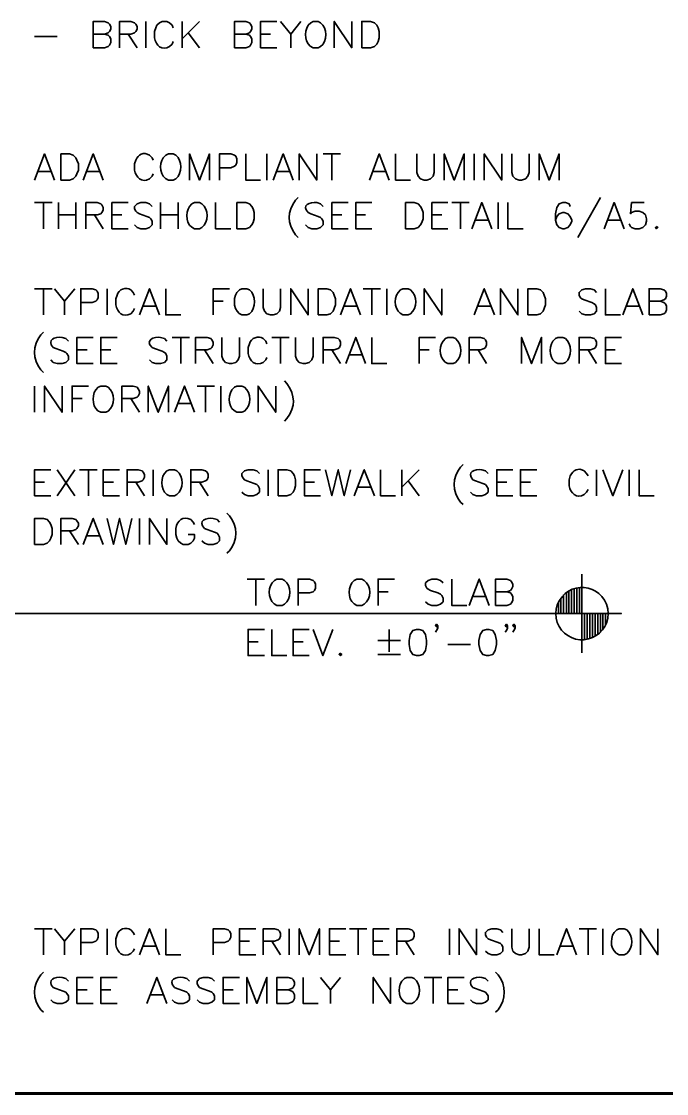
# Model space of a CAD drawing. Header units: inches. Extents: x 5 to 516, y -193 to 129.
# Drawn here: x 372.96 to 376.04, y -46.93 to -41.81 of the extents above; entities that cross this region are included whole.
import ezdxf

# ---------------------------------------------------------------- set-up
doc = ezdxf.new("R2010")
doc.units = ezdxf.units.IN
doc.header["$MEASUREMENT"] = 0
doc.layers.add('PDF5_Geometry', color=7, linetype='Continuous')

msp = doc.modelspace()

# ---------------------------------------------------------------- linework, layer by layer
at = {"layer": 'PDF5_Geometry', "lineweight": 35}
for points in [[(373.3054753, -41.9356768), (373.3054753, -41.8101213), (373.3588086, -41.8101213), (373.3765864, -41.8167879), (373.3832531, -41.8223435), (373.3888086, -41.8345657), (373.3888086, -41.8467879), (373.3832531, -41.857899), (373.3765864, -41.8645657), (373.3588086, -41.8701213), (373.3054753, -41.8701213)], [(373.4310308, -41.9356768), (373.4310308, -41.8101213), (373.4843641, -41.8101213), (373.5021419, -41.8167879), (373.5076975, -41.8223435), (373.5143642, -41.8345657), (373.5143642, -41.8467879), (373.5076975, -41.857899), (373.5021419, -41.8645657), (373.4843641, -41.8701213), (373.4310308, -41.8701213)], [(373.5554753, -41.8101213), (373.5554753, -41.9356768)], [(373.6865862, -41.8401212), (373.6810306, -41.827899), (373.6688084, -41.8167878), (373.6565862, -41.8101212), (373.6332528, -41.8101212), (373.6210306, -41.8167878), (373.6088084, -41.827899), (373.6032528, -41.8401212), (373.5976973, -41.857899), (373.5976973, -41.887899)], [(373.7288089, -41.8101213), (373.7288089, -41.9356768)], [(373.8121423, -41.8101213), (373.7288089, -41.8934546)], [(373.9788089, -41.9356768), (373.9788089, -41.8101213), (374.0321423, -41.8101213), (374.0499201, -41.8167879), (374.0554756, -41.8223435), (374.0621423, -41.8345657), (374.0621423, -41.8467879), (374.0554756, -41.857899), (374.0499201, -41.8645657), (374.0321423, -41.8701213), (373.9788089, -41.8701213)], [(374.1810306, -41.9356768), (374.1032529, -41.9356768), (374.1032529, -41.8101213), (374.1810306, -41.8101213)], [(374.1988091, -41.8101213), (374.2465868, -41.8701213), (374.2465868, -41.9356768)], [(374.2943641, -41.8101213), (374.2465863, -41.8701213)], [(374.3888084, -41.8167879), (374.3776973, -41.8101213), (374.3532529, -41.8101213), (374.3421418, -41.8167879), (374.3299195, -41.8278991)], [(374.4543644, -41.9356768), (374.4543644, -41.8101213), (374.5376977, -41.9356768), (374.5376977, -41.8101213)], [(373.0254753, -41.8823434), (373.1332531, -41.8823434)], [(373.3588087, -41.8701211), (373.3765865, -41.8756767), (373.3832531, -41.8823433), (373.3888087, -41.8934544), (373.3888087, -41.9112322), (373.3832531, -41.9234544), (373.3765865, -41.9301211), (373.3588087, -41.9356767), (373.3054754, -41.9356767)], [(373.4721419, -41.8701211), (373.5143642, -41.9356767)], [(373.7576978, -41.8645658), (373.8121422, -41.9356769)], [(374.0321424, -41.8701211), (374.0499202, -41.8756767), (374.0554757, -41.8823433), (374.0621424, -41.8934544), (374.0621424, -41.9112322), (374.0554757, -41.9234544), (374.0499202, -41.9301211), (374.0321424, -41.9356767), (373.978809, -41.9356767)], [(374.1032529, -41.8701211), (374.1510306, -41.8701211)], [(373.6688084, -41.9301212), (373.6810306, -41.917899), (373.6865862, -41.9056767)], [(374.3532529, -41.9356768), (374.3776973, -41.9356768), (374.3888084, -41.9301213)], [(373.0254753, -42.5667877), (373.0732531, -42.4423433), (373.1210309, -42.5667877)], [(373.2576977, -42.5667877), (373.3054755, -42.4423433), (373.3532533, -42.5667877)], [(373.5910311, -42.4723437), (373.5854755, -42.4601215), (373.5732533, -42.4478993)], [(373.6988088, -42.4478994), (373.6865865, -42.4423438), (373.6632532, -42.4423438), (373.651031, -42.4478994), (373.6388088, -42.4601216)], [(373.7643642, -42.5667877), (373.7643642, -42.4423433), (373.812142, -42.5667877), (373.8588086, -42.4423433), (373.8588086, -42.5667877)], [(373.9065863, -42.5667877), (373.9065863, -42.4423433), (373.9610307, -42.4423433), (373.9788085, -42.4478988), (373.9843641, -42.4534544), (373.9899196, -42.4656766), (373.9899196, -42.4834544), (373.9843641, -42.4956766), (373.9788085, -42.5012322), (373.9610307, -42.5078988), (373.9065863, -42.5078988)], [(374.0321424, -42.4423438), (374.0321424, -42.5667883), (374.1032535, -42.5667883)], [(374.1332528, -42.4423438), (374.1332528, -42.5667883)], [(374.1632533, -42.5667877), (374.211031, -42.4423433), (374.2588088, -42.5667877)], [(374.2876977, -42.5667877), (374.2876977, -42.4423433), (374.3710311, -42.5667877), (374.3710311, -42.4423433)], [(374.401031, -42.4423438), (374.4843643, -42.4423438)], [(374.4432532, -42.4423438), (374.4432532, -42.5667883)], [(374.6221422, -42.5667877), (374.6688088, -42.4423433), (374.7165866, -42.5667877)], [(374.7465866, -42.4423438), (374.7465866, -42.5667883), (374.8176977, -42.5667883)], [(374.8476976, -42.4423438), (374.8476976, -42.5312327), (374.8543643, -42.5490105), (374.8654754, -42.5612327), (374.8832531, -42.5667883), (374.8954754, -42.5667883), (374.9132532, -42.5612327), (374.9254754, -42.5490105), (374.9310309, -42.5312327), (374.9310309, -42.4423438)], [(374.978809, -42.5667877), (374.978809, -42.4423433), (375.0265868, -42.5667877), (375.0743646, -42.4423433), (375.0743646, -42.5667877)], [(375.1221422, -42.4423438), (375.1221422, -42.5667883)], [(375.16992, -42.5667877), (375.16992, -42.4423433), (375.2532533, -42.5667877), (375.2532533, -42.4423433)], [(375.3010309, -42.4423438), (375.3010309, -42.5312327), (375.3065864, -42.5490105), (375.3188087, -42.5612327), (375.3365864, -42.5667883), (375.3476976, -42.5667883), (375.3665864, -42.5612327), (375.3776976, -42.5490105), (375.3843642, -42.5312327), (375.3843642, -42.4423438)], [(375.431031, -42.5667877), (375.431031, -42.4423433), (375.4788088, -42.5667877), (375.5265865, -42.4423433), (375.5265865, -42.5667877)], [(373.5076978, -42.4723437), (373.5021422, -42.4901215), (373.5021422, -42.5190104)], [(373.043253, -42.5256772), (373.103253, -42.5256772)], [(373.2754754, -42.5256772), (373.3354754, -42.5256772)], [(373.5732533, -42.5612326), (373.5854755, -42.5490104), (373.5910311, -42.5367882)], [(373.6632532, -42.5667883), (373.6865865, -42.5667883), (373.6988088, -42.5612327)], [(374.1810309, -42.5256772), (374.2399198, -42.5256772)], [(374.6399198, -42.5256772), (374.6988087, -42.5256772)], [(374.2821424, -42.6501211), (374.2699202, -42.6623433)], [(375.7232532, -42.6501211), (375.6165865, -42.8412322)], [(373.0254753, -42.6745657), (373.1088087, -42.6745657)], [(373.0676975, -42.6745657), (373.0676975, -42.7990101)], [(373.1388086, -42.6745657), (373.1388086, -42.7990101)], [(373.2221419, -42.6745657), (373.2221419, -42.7990101)], [(373.2699195, -42.7990101), (373.2699195, -42.6745657), (373.3232528, -42.6745657), (373.3410306, -42.6801212), (373.3465861, -42.6856768), (373.3532528, -42.697899), (373.3532528, -42.7101212), (373.3465861, -42.7223435), (373.3410306, -42.727899), (373.3232528, -42.7334546), (373.2699195, -42.7334546)], [(373.4721423, -42.7990101), (373.3943645, -42.7990101), (373.3943645, -42.6745657), (373.4721423, -42.6745657)], [(373.5854752, -42.6923438), (373.573253, -42.6801216), (373.5554752, -42.6745661), (373.5321419, -42.6745661), (373.5143641, -42.6801216), (373.5021419, -42.6923438), (373.5021419, -42.7045661), (373.5076974, -42.7156772), (373.5143641, -42.7223438), (373.5254752, -42.7278994), (373.5610308, -42.7401216), (373.573253, -42.7456772), (373.5799196, -42.7512327), (373.5854752, -42.763455), (373.5854752, -42.7812327), (373.573253, -42.793455), (373.5554752, -42.7990105), (373.5321419, -42.7990105), (373.5143641, -42.793455), (373.5021419, -42.7812327)], [(373.6265863, -42.6745657), (373.6265863, -42.7990101)], [(373.7099197, -42.6745657), (373.7099197, -42.7990101)], [(373.8232532, -42.6801212), (373.8121421, -42.6745657), (373.7876977, -42.6745657), (373.7754755, -42.6801212), (373.7643644, -42.6923434)], [(373.8888086, -42.6745657), (373.8888086, -42.7990101), (373.9610309, -42.7990101)], [(374.401031, -42.6923438), (374.3888088, -42.6801216), (374.371031, -42.6745661)], [(374.5199199, -42.7990101), (374.4432532, -42.7990101), (374.4432532, -42.6745657), (374.5199199, -42.6745657)], [(374.6332531, -42.7990101), (374.5565864, -42.7990101), (374.5565864, -42.6745657), (374.6332531, -42.6745657)], [(374.9965869, -42.7990101), (374.9199203, -42.7990101), (374.9199203, -42.6745657), (374.9965869, -42.6745657)], [(375.0143643, -42.6745657), (375.0976976, -42.6745657)], [(375.0565865, -42.6745657), (375.0565865, -42.7990101)], [(375.1099199, -42.7990101), (375.1576977, -42.6745657), (375.2054755, -42.7990101)], [(375.2354754, -42.6745657), (375.2354754, -42.7990101)], [(375.2821422, -42.6745657), (375.2821422, -42.7990101), (375.3543644, -42.7990101)], [(375.57992, -42.6923438), (375.5743645, -42.6801216), (375.5565867, -42.6745661), (375.5443645, -42.6745661), (375.5265867, -42.6801216), (375.5154756, -42.6978994), (375.5088089, -42.7278994), (375.5088089, -42.7578994), (375.5154756, -42.7812327), (375.5265867, -42.793455), (375.5443645, -42.7990105), (375.5510311, -42.7990105), (375.5688089, -42.793455), (375.57992, -42.7812327), (375.5865867, -42.763455), (375.5865867, -42.7578994), (375.57992, -42.7401216), (375.5688089, -42.7278994), (375.5510311, -42.7223438), (375.5443645, -42.7223438), (375.5265867, -42.7278994), (375.5154756, -42.7401216), (375.5088089, -42.7578994)], [(375.7410311, -42.7990101), (375.7888089, -42.6745657), (375.8365867, -42.7990101)], [(375.9321421, -42.6745657), (375.8721421, -42.6745657), (375.8665865, -42.727899), (375.8721421, -42.7223434), (375.8899199, -42.7156768), (375.9076976, -42.7156768), (375.9254754, -42.7223434), (375.9376976, -42.7334545), (375.9432532, -42.7512323), (375.9432532, -42.7634545), (375.9376976, -42.7812323), (375.9254754, -42.7934545), (375.9076976, -42.7990101), (375.8899199, -42.7990101), (375.8721421, -42.7934545), (375.8665865, -42.787899), (375.8599198, -42.7756768)], [(373.1388086, -42.7334544), (373.2221419, -42.7334544)], [(373.3110312, -42.7334544), (373.3532534, -42.79901)], [(373.3943645, -42.7334544), (373.4421423, -42.7334544)], [(373.6265863, -42.7334544), (373.7099197, -42.7334544)], [(374.3299199, -42.7223438), (374.3421421, -42.7278994), (374.3776976, -42.7401216), (374.3888088, -42.7456772), (374.3954754, -42.7512327), (374.401031, -42.763455), (374.401031, -42.7812327), (374.3888088, -42.793455), (374.371031, -42.7990105), (374.3476976, -42.7990105), (374.3299199, -42.793455), (374.3176976, -42.7812327)], [(374.4432532, -42.7334544), (374.491031, -42.7334544)], [(374.5565864, -42.7334544), (374.6032531, -42.7334544)], [(374.9199203, -42.7334544), (374.9665869, -42.7334544)], [(375.1276975, -42.757899), (375.1876975, -42.757899)], [(375.7588087, -42.757899), (375.8188087, -42.757899)], [(373.7876977, -42.7990101), (373.8121421, -42.7990101), (373.8232532, -42.7934545)], [(374.2699202, -42.82901), (374.2821424, -42.8412322)], [(373.0254753, -43.085677), (373.1088087, -43.085677)], [(373.0676975, -43.085677), (373.0676975, -43.2101215)], [(373.121031, -43.085677), (373.1688087, -43.1445659), (373.1688087, -43.2101215)], [(373.216586, -43.085677), (373.1688083, -43.1445659)], [(373.2454749, -43.2101212), (373.2454749, -43.0856768), (373.2999193, -43.0856768), (373.3176971, -43.0912323), (373.3232527, -43.0967879), (373.3288082, -43.1090101), (373.3288082, -43.1267879), (373.3232527, -43.1390101), (373.3176971, -43.1445657), (373.2999193, -43.1512323), (373.2454749, -43.1512323)], [(373.371031, -43.085677), (373.371031, -43.2101215)], [(373.5254754, -43.2101212), (373.5732532, -43.0856768), (373.6210309, -43.2101212)], [(373.6510309, -43.085677), (373.6510309, -43.2101215), (373.722142, -43.2101215)], [(373.8776974, -43.2101212), (373.8776974, -43.0856768), (373.9543641, -43.0856768)], [(374.0499197, -43.0912326), (374.0376975, -43.085677), (374.0143642, -43.085677), (374.002142, -43.0912326), (373.9899197, -43.1034548)], [(374.1154757, -43.085677), (374.1154757, -43.1745659), (374.1210313, -43.1923437), (374.1332535, -43.2045659), (374.1510313, -43.2101215), (374.1632535, -43.2101215), (374.1810313, -43.2045659), (374.1932535, -43.1923437), (374.1988091, -43.1745659), (374.1988091, -43.085677)], [(374.2465866, -43.2101212), (374.2465866, -43.0856768), (374.3299199, -43.2101212), (374.3299199, -43.0856768)], [(374.4843643, -43.2101212), (374.5321421, -43.0856768), (374.5799199, -43.2101212)], [(374.5921422, -43.085677), (374.6754756, -43.085677)], [(374.6332528, -43.085677), (374.6332528, -43.2101215)], [(374.7054755, -43.085677), (374.7054755, -43.2101215)], [(374.817698, -43.0912326), (374.8065869, -43.085677), (374.7821424, -43.085677), (374.7710313, -43.0912326), (374.7588091, -43.1034548)], [(374.8832528, -43.2101212), (374.8832528, -43.0856768), (374.9665862, -43.2101212), (374.9665862, -43.0856768)], [(375.1221422, -43.2101212), (375.16992, -43.0856768), (375.2176978, -43.2101212)], [(375.2465867, -43.2101212), (375.2465867, -43.0856768), (375.32992, -43.2101212), (375.32992, -43.0856768)], [(375.7054756, -43.1034546), (375.6932534, -43.0912324), (375.6754756, -43.0856769), (375.6521422, -43.0856769), (375.6343645, -43.0912324), (375.6221422, -43.1034546), (375.6221422, -43.1156769), (375.6276978, -43.126788), (375.6343645, -43.1334546), (375.6454756, -43.1390102), (375.6821422, -43.1512324), (375.6932534, -43.156788), (375.69992, -43.1623435), (375.7054756, -43.1745658), (375.7054756, -43.1923435), (375.6932534, -43.2045658), (375.6754756, -43.2101213), (375.6521422, -43.2101213), (375.6343645, -43.2045658), (375.6221422, -43.1923435)], [(375.7476978, -43.085677), (375.7476978, -43.2101215), (375.8188089, -43.2101215)], [(375.8310311, -43.2101212), (375.8776978, -43.0856768), (375.9254756, -43.2101212)], [(375.9554756, -43.2101212), (375.9554756, -43.0856768), (376.0088089, -43.0856768), (376.0265867, -43.0912323), (376.0332534, -43.0967879), (376.0388089, -43.1090101), (376.0388089, -43.1212323), (376.0332534, -43.1334545), (376.0265867, -43.1390101), (376.0088089, -43.1445657), (375.9554756, -43.1445657)], [(373.543253, -43.1690104), (373.603253, -43.1690104)], [(373.8776974, -43.1445658), (373.9243641, -43.1445658)], [(374.5021419, -43.1690104), (374.5621419, -43.1690104)], [(375.1399198, -43.1690104), (375.1988087, -43.1690104)], [(375.8488087, -43.1690104), (375.9076976, -43.1690104)], [(376.0088087, -43.1445658), (376.0265865, -43.1512324), (376.0332532, -43.156788), (376.0388087, -43.1690102), (376.0388087, -43.186788), (376.0332532, -43.1990102), (376.0265865, -43.2045658), (376.0088087, -43.2101213), (375.9554754, -43.2101213)], [(373.4843641, -43.2045658), (373.4954752, -43.1923436), (373.5021419, -43.1801214)], [(374.0143642, -43.2101215), (374.0376975, -43.2101215), (374.0499197, -43.2045659)], [(374.7821424, -43.2101215), (374.8065869, -43.2101215), (374.817698, -43.2045659)], [(373.1865861, -43.3356768), (373.1743639, -43.3234545), (373.1565861, -43.317899)], [(373.3054756, -43.4423436), (373.2276978, -43.4423436), (373.2276978, -43.3178992), (373.3054756, -43.3178992)], [(373.4188089, -43.4423436), (373.3410311, -43.4423436), (373.3410311, -43.3178992), (373.4188089, -43.3178992)], [(373.6565862, -43.3356768), (373.644364, -43.3234545), (373.6265862, -43.317899)], [(373.6810308, -43.3178991), (373.7643642, -43.3178991)], [(373.722142, -43.3178991), (373.722142, -43.4423436)], [(373.793253, -43.4423436), (373.793253, -43.3178992), (373.8476975, -43.3178992), (373.8654752, -43.3234547), (373.8710308, -43.3290103), (373.8776975, -43.3412325), (373.8776975, -43.3534547), (373.8710308, -43.3656769), (373.8654752, -43.3712325), (373.8476975, -43.3767881), (373.793253, -43.3767881)], [(373.9188086, -43.3178991), (373.9188086, -43.406788), (373.9243641, -43.4245658), (373.9365863, -43.436788), (373.9543641, -43.4423436), (373.9665863, -43.4423436), (373.9843641, -43.436788), (373.9965863, -43.4245658), (374.0021419, -43.406788), (374.0021419, -43.3178991)], [(374.1565863, -43.3178991), (374.2399196, -43.3178991)], [(374.1988091, -43.3178991), (374.1988091, -43.4423436)], [(374.2699195, -43.3178991), (374.2699195, -43.406788), (374.2765862, -43.4245658), (374.2876973, -43.436788), (374.3054751, -43.4423436), (374.3176973, -43.4423436), (374.3354751, -43.436788), (374.3476973, -43.4245658), (374.3532529, -43.406788), (374.3532529, -43.3178991)], [(374.401031, -43.4423436), (374.401031, -43.3178992), (374.4543643, -43.3178992), (374.4732532, -43.3234547), (374.4788088, -43.3290103), (374.4843643, -43.3412325), (374.4843643, -43.3534547), (374.4788088, -43.3656769), (374.4732532, -43.3712325), (374.4543643, -43.3767881), (374.401031, -43.3767881)], [(374.5088089, -43.4423436), (374.5565867, -43.3178992), (374.6032534, -43.4423436)], [(374.6332528, -43.3178991), (374.6332528, -43.4423436), (374.705475, -43.4423436)], [(374.8599199, -43.4423436), (374.8599199, -43.3178992), (374.9376977, -43.3178992)], [(375.0321422, -43.3234547), (375.0210311, -43.3178991), (374.9965867, -43.3178991), (374.9843644, -43.3234547), (374.9732533, -43.3356769)], [(375.0976976, -43.4423436), (375.0976976, -43.3178992), (375.1521421, -43.3178992), (375.1699198, -43.3234547), (375.1754754, -43.3290103), (375.181031, -43.3412325), (375.181031, -43.3534547), (375.1754754, -43.3656769), (375.1699198, -43.3712325), (375.1521421, -43.3767881), (375.0976976, -43.3767881)], [(375.3476976, -43.4423436), (375.3476976, -43.3178992), (375.3954754, -43.4423436), (375.4432532, -43.3178992), (375.4432532, -43.4423436)], [(375.5565865, -43.3234547), (375.5443643, -43.3178991), (375.521031, -43.3178991), (375.5088088, -43.3234547), (375.4965865, -43.3356769)], [(375.6221422, -43.4423436), (375.6221422, -43.3178992), (375.6754756, -43.3178992), (375.6932534, -43.3234547), (375.69992, -43.3290103), (375.7054756, -43.3412325), (375.7054756, -43.3534547), (375.69992, -43.3656769), (375.6932534, -43.3712325), (375.6754756, -43.3767881), (375.6221422, -43.3767881)], [(375.8243644, -43.4423436), (375.7476978, -43.4423436), (375.7476978, -43.3178992), (375.8243644, -43.3178992)], [(373.1143639, -43.3656768), (373.1265861, -43.3712323), (373.1621417, -43.3834545), (373.1743639, -43.3890101), (373.1799195, -43.3945657), (373.1865861, -43.4067879), (373.1865861, -43.4245657), (373.1743639, -43.4367879), (373.1565861, -43.4423434), (373.1332528, -43.4423434), (373.1143639, -43.4367879), (373.1032528, -43.4245657)], [(373.2276978, -43.3767879), (373.2754756, -43.3767879)], [(373.3410311, -43.3767879), (373.3888089, -43.3767879)], [(373.5854751, -43.3656768), (373.5976974, -43.3712323), (373.6332529, -43.3834545), (373.644364, -43.3890101), (373.6510307, -43.3945657), (373.6565862, -43.4067879), (373.6565862, -43.4245657), (373.644364, -43.4367879), (373.6265862, -43.4423434), (373.6032529, -43.4423434), (373.5854751, -43.4367879), (373.5732529, -43.4245657)], [(373.8354752, -43.3767879), (373.8776974, -43.4423435)], [(374.4432532, -43.3767879), (374.4843643, -43.4423435)], [(374.8599199, -43.3767879), (374.9076977, -43.3767879)], [(375.1399198, -43.3767879), (375.1810309, -43.4423435)], [(375.6643644, -43.3767879), (375.7054756, -43.4423435)], [(375.7476978, -43.3767879), (375.7943644, -43.3767879)], [(374.115475, -43.4367879), (374.1276972, -43.4245657), (374.1332528, -43.4134546)], [(374.5265865, -43.4012325), (374.5854754, -43.4012325)], [(374.9965867, -43.4423436), (375.0210311, -43.4423436), (375.0321422, -43.436788)], [(375.521031, -43.4423436), (375.5443643, -43.4423436), (375.5565865, -43.436788)], [(374.2165861, -43.525677), (374.2288083, -43.5378992)], [(373.0254753, -43.5501213), (373.0254753, -43.6745657)], [(373.0732529, -43.6745657), (373.0732529, -43.5501213), (373.1565862, -43.6745657), (373.1565862, -43.5501213)], [(373.2043643, -43.6745657), (373.2043643, -43.5501213), (373.2821421, -43.5501213)], [(373.3765866, -43.5556768), (373.3654755, -43.5501213), (373.3410311, -43.5501213), (373.3288089, -43.5556768), (373.3176977, -43.567899)], [(373.442142, -43.6745657), (373.442142, -43.5501213), (373.4954754, -43.5501213), (373.5143643, -43.5556768), (373.5199198, -43.5623435), (373.5254754, -43.5734546), (373.5254754, -43.5856768), (373.5199198, -43.5978991), (373.5143643, -43.6034546), (373.4954754, -43.6090102), (373.442142, -43.6090102)], [(373.5676976, -43.6745657), (373.5676976, -43.5501213), (373.6154754, -43.6745657), (373.6632531, -43.5501213), (373.6632531, -43.6745657)], [(373.6921421, -43.6745657), (373.7399198, -43.5501213), (373.7876976, -43.6745657)], [(373.7999194, -43.5501213), (373.8832528, -43.5501213)], [(373.8410311, -43.5501213), (373.8410311, -43.6745657)], [(373.9132532, -43.5501213), (373.9132532, -43.6745657)], [(374.0265863, -43.5556768), (374.0143641, -43.5501213), (373.9899196, -43.5501213), (373.9788085, -43.5556768), (373.9665863, -43.567899)], [(374.0910311, -43.6745657), (374.0910311, -43.5501213), (374.1754756, -43.6745657), (374.1754756, -43.5501213)], [(373.2043643, -43.6090103), (373.2521421, -43.6090103)], [(373.4843642, -43.6090103), (373.5254754, -43.6745659)], [(373.7099197, -43.6334546), (373.7699197, -43.6334546)], [(373.3410311, -43.6745657), (373.3654755, -43.6745657), (373.3765866, -43.6690102)], [(373.9899196, -43.6745657), (374.0143641, -43.6745657), (374.0265863, -43.6690102)], [(374.2288083, -43.7045659), (374.2165861, -43.7167881)], [(373.1032531, -44.0734545), (373.0254753, -44.0734545), (373.0254753, -43.9490101), (373.1032531, -43.9490101)], [(373.1332527, -43.9490103), (373.216586, -44.0734548)], [(373.216586, -43.9490103), (373.1332527, -44.0734548)], [(373.2399195, -43.9490103), (373.3232529, -43.9490103)], [(373.2821423, -43.9490103), (373.2821423, -44.0734548)], [(373.4310306, -44.0734545), (373.3532528, -44.0734545), (373.3532528, -43.9490101), (373.4310306, -43.9490101)], [(373.4665861, -44.0734545), (373.4665861, -43.9490101), (373.5199194, -43.9490101), (373.5376972, -43.9545656), (373.5432527, -43.9601212), (373.5499194, -43.9723434), (373.5499194, -43.9845656), (373.5432527, -43.9967879), (373.5376972, -44.0023434), (373.5199194, -44.007899), (373.4665861, -44.007899)], [(373.5910311, -43.9490103), (373.5910311, -44.0734548)], [(373.7043641, -43.9545659), (373.6921419, -43.9490103), (373.6688085, -43.9490103), (373.6565863, -43.9545659), (373.6443641, -43.9667881)], [(373.7699195, -44.0734545), (373.7699195, -43.9490101), (373.8232528, -43.9490101), (373.8410306, -43.9545656), (373.8476973, -43.9601212), (373.8532528, -43.9723434), (373.8532528, -43.9845656), (373.8476973, -43.9967879), (373.8410306, -44.0023434), (373.8232528, -44.007899), (373.7699195, -44.007899)], [(374.0976975, -43.966788), (374.0854753, -43.9545657), (374.0676975, -43.9490102), (374.0443642, -43.9490102), (374.0265864, -43.9545657), (374.0143642, -43.966788), (374.0143642, -43.9778991), (374.0199197, -43.9901213), (374.0265864, -43.996788), (374.0376975, -44.0023435), (374.0732531, -44.0145657), (374.0854753, -44.0201213), (374.0910309, -44.0256768), (374.0976975, -44.0378991), (374.0976975, -44.0556768), (374.0854753, -44.0678991), (374.0676975, -44.0734546), (374.0443642, -44.0734546), (374.0265864, -44.0678991), (374.0143642, -44.0556768)], [(374.1388087, -43.9490103), (374.1388087, -44.0734548)], [(374.388809, -44.0734545), (374.3121423, -44.0734545), (374.3121423, -43.9490101), (374.388809, -43.9490101)], [(374.4132533, -43.9490103), (374.4432533, -44.0734548), (374.4732533, -43.9490103), (374.5021422, -44.0734548), (374.5321422, -43.9490103)], [(374.5499195, -44.0734545), (374.5976973, -43.9490101), (374.645475, -44.0734545)], [(374.6754756, -43.9490103), (374.6754756, -44.0734548), (374.7465867, -44.0734548)], [(374.7765865, -43.9490103), (374.7765865, -44.0734548)], [(374.8599199, -43.9490103), (374.7765865, -44.0323437)], [(375.1876976, -43.966788), (375.1754754, -43.9545657), (375.1576976, -43.9490102)], [(375.3065866, -44.0734545), (375.2288088, -44.0734545), (375.2288088, -43.9490101), (375.3065866, -43.9490101)], [(375.4199198, -44.0734545), (375.342142, -44.0734545), (375.342142, -43.9490101), (375.4199198, -43.9490101)], [(375.57992, -43.9778992), (375.5743644, -43.9967881), (375.5743644, -44.025677)], [(375.6643644, -43.9778992), (375.6576978, -43.9667881), (375.6454755, -43.9545658)], [(375.7054756, -43.9490103), (375.7054756, -44.0734548)], [(375.7354755, -43.9490103), (375.7832533, -44.0734548), (375.831031, -43.9490103)], [(375.85992, -43.9490103), (375.85992, -44.0734548)], [(375.9076978, -43.9490103), (375.9076978, -44.0734548), (375.97992, -44.0734548)], [(373.0254753, -44.0078991), (373.0732531, -44.0078991)], [(373.3532528, -44.0078991), (373.4010306, -44.0078991)], [(373.5076978, -44.0078991), (373.54992, -44.0734547)], [(373.8121423, -44.0078991), (373.8532534, -44.0734547)], [(374.3121423, -44.0078991), (374.3599201, -44.0078991)], [(374.5676977, -44.0323437), (374.6276977, -44.0323437)], [(374.8065865, -44.0023435), (374.8599198, -44.0734546)], [(375.1154754, -43.996788), (375.1276976, -44.0023435), (375.1632532, -44.0145657), (375.1754754, -44.0201213), (375.181031, -44.0256768), (375.1876976, -44.0378991), (375.1876976, -44.0556768), (375.1754754, -44.0678991), (375.1576976, -44.0734546), (375.1332532, -44.0734546), (375.1154754, -44.0678991), (375.1043643, -44.0556768)], [(375.2288088, -44.0078991), (375.2765865, -44.0078991)], [(375.342142, -44.0078991), (375.3899198, -44.0078991)], [(375.6454755, -44.0678992), (375.6576978, -44.055677), (375.6643644, -44.0434547)], [(373.6688085, -44.0734548), (373.6921419, -44.0734548), (373.7043641, -44.0678992)], [(373.1510309, -44.3056769), (373.1510309, -44.1812325), (373.2043642, -44.1812325), (373.222142, -44.186788), (373.2276976, -44.1923436), (373.2343642, -44.2045658), (373.2343642, -44.216788), (373.2276976, -44.2290103), (373.222142, -44.2345658), (373.2043642, -44.2401214), (373.1510309, -44.2401214)], [(373.2576977, -44.3056769), (373.3054755, -44.1812325), (373.3532533, -44.3056769)], [(373.371031, -44.1812324), (373.401031, -44.3056769), (373.431031, -44.1812324), (373.4599199, -44.3056769), (373.4899199, -44.1812324)], [(373.5254754, -44.1812324), (373.5254754, -44.3056769)], [(373.5732529, -44.3056769), (373.5732529, -44.1812325), (373.6565862, -44.3056769), (373.6565862, -44.1812325)], [(373.7876977, -44.2112324), (373.7821421, -44.1990101), (373.7699199, -44.1867879)], [(373.9065863, -44.1990104), (373.8954752, -44.1867881), (373.8776974, -44.1812326)], [(373.192142, -44.2401212), (373.2343642, -44.3056768)], [(373.6988088, -44.2290101), (373.6988088, -44.257899), (373.7043643, -44.2756768), (373.7099199, -44.287899), (373.7221421, -44.3001213), (373.7343643, -44.3056768), (373.7576977, -44.3056768), (373.7699199, -44.3001213), (373.7821421, -44.287899), (373.7876977, -44.2756768), (373.7876977, -44.257899), (373.7576977, -44.257899)], [(373.8354752, -44.2290104), (373.8476974, -44.2345659), (373.8832529, -44.2467881), (373.8954752, -44.2523437), (373.9010307, -44.2578992), (373.9065863, -44.2701215), (373.9065863, -44.2878992), (373.8954752, -44.3001215), (373.8776974, -44.305677), (373.8532529, -44.305677), (373.8354752, -44.3001215), (373.8232529, -44.2878992)], [(373.2754754, -44.2645658), (373.3354754, -44.2645658)], [(375.6354756, -44.447899), (375.6354756, -44.8234546)], [(374.0388088, -44.4712325), (374.1221421, -44.4712325)], [(374.0799199, -44.4712325), (374.0799199, -44.5967881)], [(374.2165864, -44.4778992), (374.2054753, -44.4712325), (374.1810309, -44.4712325), (374.1699198, -44.4778992), (374.1576975, -44.4890103)], [(374.2821424, -44.5967881), (374.2821424, -44.4712325), (374.3365868, -44.4712325), (374.3543646, -44.4778992), (374.3599202, -44.4834547), (374.3654757, -44.495677), (374.3654757, -44.5134547), (374.3599202, -44.5245659), (374.3543646, -44.5312325), (374.3365868, -44.5367881), (374.2821424, -44.5367881)], [(374.5976979, -44.4778992), (374.5865868, -44.4712325), (374.5621423, -44.4712325), (374.5499201, -44.4778992), (374.538809, -44.4890103)], [(374.6632533, -44.5967881), (374.6632533, -44.4712325), (374.7410311, -44.4712325)], [(374.9732531, -44.4890102), (374.9610309, -44.477899), (374.9432531, -44.4712324), (374.9199198, -44.4712324), (374.902142, -44.477899), (374.8899198, -44.4890102), (374.8899198, -44.5012324), (374.8954754, -44.5134546), (374.902142, -44.5190102), (374.9132531, -44.5245657), (374.9488087, -44.5367879), (374.9610309, -44.5423435), (374.9665865, -44.5490102), (374.9732531, -44.5612324), (374.9732531, -44.5790102), (374.9610309, -44.5901213), (374.9432531, -44.5967879), (374.9199198, -44.5967879), (374.902142, -44.5901213), (374.8899198, -44.5790102)], [(375.0143643, -44.4712325), (375.0143643, -44.5967881), (375.0865865, -44.5967881)], [(375.0976976, -44.5967881), (375.1454754, -44.4712325), (375.1932532, -44.5967881)], [(375.2232532, -44.5967881), (375.2232532, -44.4712325), (375.2765865, -44.4712325), (375.2943643, -44.4778992), (375.2999198, -44.4834547), (375.3065865, -44.495677), (375.3065865, -44.5067881), (375.2999198, -44.5190103), (375.2943643, -44.5245659), (375.2765865, -44.5312325), (375.2232532, -44.5312325)], [(374.6632533, -44.5312324), (374.7110311, -44.5312324)], [(375.1154755, -44.5545659), (375.1754755, -44.5545659)], [(375.2765866, -44.5312324), (375.2943644, -44.5367879), (375.2999199, -44.5423435), (375.3065866, -44.5545657), (375.3065866, -44.5723435), (375.2999199, -44.5845657), (375.2943644, -44.5901213), (375.2765866, -44.5967879), (375.2232532, -44.5967879)], [(375.5476977, -44.6356768), (375.5476977, -44.5467879)], [(375.5610311, -44.6356768), (375.5610311, -44.5356768)], [(375.5732534, -44.6356768), (375.5732534, -44.527899)], [(375.5854754, -44.6356768), (375.5854754, -44.5212324)], [(375.5976977, -44.6356768), (375.5976977, -44.5167879)], [(375.611031, -44.6356768), (375.611031, -44.5134546)], [(375.6232533, -44.6356768), (375.6232533, -44.5112324)], [(374.1810309, -44.5967881), (374.2054753, -44.5967881), (374.2165864, -44.5901214)], [(374.5621423, -44.5967881), (374.5865868, -44.5967881), (374.5976979, -44.5901214)], [(375.5232531, -44.6356768), (375.5232531, -44.5812324)], [(375.5354754, -44.6356768), (375.5354754, -44.5612324)], [(371.5088087, -44.6356768), (375.8232534, -44.6356768), (375.4476978, -44.6356768)], [(375.5110311, -44.6356768), (375.5110311, -44.6345657)], [(375.6476976, -44.6356768), (375.6476976, -44.7601213)], [(375.661031, -44.6356768), (375.661031, -44.757899)], [(375.6732532, -44.6356768), (375.6732532, -44.7545657)], [(375.6854755, -44.6356768), (375.6854755, -44.7501213)], [(375.6976978, -44.6356768), (375.6976978, -44.7434546)], [(375.7110309, -44.6356768), (375.7110309, -44.7356768)], [(375.7232532, -44.6356768), (375.7232532, -44.7245657)], [(375.7354755, -44.6356768), (375.7354755, -44.7112324)], [(375.7476978, -44.6356768), (375.7476978, -44.6901213)], [(375.7610311, -44.6356768), (375.7610311, -44.6345657)], [(374.9476981, -44.6934548), (374.9421425, -44.6990103), (374.9365869, -44.6934548), (374.9421425, -44.6867881), (374.9476981, -44.6934548), (374.9476981, -44.705677), (374.9421425, -44.7167881), (374.9365869, -44.7234548)], [(375.2810311, -44.6934548), (375.2754756, -44.6990103), (375.26992, -44.6934548), (375.2754756, -44.6867881), (375.2810311, -44.6934548), (375.2810311, -44.705677), (375.2754756, -44.7167881), (375.26992, -44.7234548)], [(375.3165867, -44.6934548), (375.3110311, -44.6990103), (375.3054755, -44.6934548), (375.3110311, -44.6867881), (375.3165867, -44.6934548), (375.3165867, -44.705677), (375.3110311, -44.7167881), (375.3054755, -44.7234548)], [(374.1210308, -44.8356769), (374.043253, -44.8356769), (374.043253, -44.7112324), (374.1210308, -44.7112324)], [(374.1565863, -44.7112324), (374.1565863, -44.8356769), (374.2276974, -44.8356769)], [(374.3343645, -44.8356769), (374.2576978, -44.8356769), (374.2576978, -44.7112324), (374.3343645, -44.7112324)], [(374.3532529, -44.7112324), (374.3999196, -44.8356769), (374.4476973, -44.7112324)], [(374.7154751, -44.7112324), (374.7154751, -44.8178991)], [(374.043253, -44.7701214), (374.0910308, -44.7701214)], [(374.2576978, -44.7701214), (374.3054756, -44.7701214)], [(374.6621417, -44.7645658), (374.7699194, -44.7645658)], [(374.9954753, -44.7823437), (375.1032531, -44.7823437)], [(374.6621417, -44.8301213), (374.7699194, -44.8301213)], [(373.0254753, -46.1390104), (373.1088087, -46.1390104)], [(373.0676975, -46.1390104), (373.0676975, -46.2634549)], [(373.121031, -46.1390104), (373.1688087, -46.1978993), (373.1688087, -46.2634549)], [(373.216586, -46.1390104), (373.1688083, -46.1978993)], [(373.2454749, -46.2634549), (373.2454749, -46.1390104), (373.2999193, -46.1390104), (373.3176971, -46.144566), (373.3232527, -46.1512327), (373.3288082, -46.1623438), (373.3288082, -46.1801215), (373.3232527, -46.1923438), (373.3176971, -46.1978993), (373.2999193, -46.204566), (373.2454749, -46.204566)], [(373.371031, -46.1390104), (373.371031, -46.2634549)], [(373.5254754, -46.2634549), (373.5732532, -46.1390104), (373.6210309, -46.2634549)], [(373.6510309, -46.1390104), (373.6510309, -46.2634549), (373.722142, -46.2634549)], [(373.8776974, -46.2634549), (373.8776974, -46.1390104), (373.9310308, -46.1390104), (373.9488085, -46.144566), (373.9543641, -46.1512327), (373.9610308, -46.1623438), (373.9610308, -46.1801215), (373.9543641, -46.1923438), (373.9488085, -46.1978993), (373.9310308, -46.204566), (373.8776974, -46.204566)], [(374.0799197, -46.2634549), (374.0021419, -46.2634549), (374.0021419, -46.1390104), (374.0799197, -46.1390104)], [(374.1154757, -46.2634549), (374.1154757, -46.1390104), (374.1688091, -46.1390104), (374.1865868, -46.144566), (374.1932535, -46.1512327), (374.1988091, -46.1623438), (374.1988091, -46.174566), (374.1932535, -46.1867882), (374.1865868, -46.1923438), (374.1688091, -46.1978993), (374.1154757, -46.1978993)], [(374.2399196, -46.1390104), (374.2399196, -46.2634549)], [(374.2876977, -46.2634549), (374.2876977, -46.1390104), (374.3354755, -46.2634549), (374.3832533, -46.1390104), (374.3832533, -46.2634549)], [(374.5088087, -46.2634549), (374.4310309, -46.2634549), (374.4310309, -46.1390104), (374.5088087, -46.1390104)], [(374.5265865, -46.1390104), (374.6099199, -46.1390104)], [(374.5676977, -46.1390104), (374.5676977, -46.2634549)], [(374.7165864, -46.2634549), (374.6399198, -46.2634549), (374.6399198, -46.1390104), (374.7165864, -46.1390104)], [(374.752142, -46.2634549), (374.752142, -46.1390104), (374.8065864, -46.1390104), (374.8243642, -46.144566), (374.8299197, -46.1512327), (374.8354753, -46.1623438), (374.8354753, -46.174566), (374.8299197, -46.1867882), (374.8243642, -46.1923438), (374.8065864, -46.1978993), (374.752142, -46.1978993)], [(375.0032533, -46.1390104), (375.0032533, -46.2634549)], [(375.0499198, -46.2634549), (375.0499198, -46.1390104), (375.1332531, -46.2634549), (375.1332531, -46.1390104)], [(375.2588087, -46.156788), (375.2465865, -46.1445658), (375.2288087, -46.1390102), (375.2054753, -46.1390102), (375.1876976, -46.1445658), (375.1754753, -46.156788), (375.1754753, -46.1690103), (375.1810309, -46.1801214), (375.1876976, -46.186788), (375.1988087, -46.1923436), (375.2354753, -46.2045658), (375.2465865, -46.2101214), (375.2532531, -46.216788), (375.2588087, -46.2278991), (375.2588087, -46.2456769), (375.2465865, -46.2578991), (375.2288087, -46.2634547), (375.2054753, -46.2634547), (375.1876976, -46.2578991), (375.1754753, -46.2456769)], [(375.3010309, -46.1390104), (375.3010309, -46.2278993), (375.3065864, -46.2456771), (375.3188087, -46.2578993), (375.3365864, -46.2634549), (375.3476976, -46.2634549), (375.3665864, -46.2578993), (375.3776976, -46.2456771), (375.3843642, -46.2278993), (375.3843642, -46.1390104)], [(375.431031, -46.1390104), (375.431031, -46.2634549), (375.5032532, -46.2634549)], [(375.5154754, -46.2634549), (375.562142, -46.1390104), (375.6099198, -46.2634549)], [(375.6221422, -46.1390104), (375.7054756, -46.1390104)], [(375.6643644, -46.1390104), (375.6643644, -46.2634549)], [(375.7354755, -46.1390104), (375.7354755, -46.2634549)], [(375.8488088, -46.144566), (375.8365865, -46.1390104), (375.8132532, -46.1390104), (375.801031, -46.144566), (375.7888088, -46.1567882)], [(375.9143645, -46.2634549), (375.9143645, -46.1390104), (375.9976978, -46.2634549), (375.9976978, -46.1390104)], [(373.4843641, -46.2578992), (373.4954752, -46.245677), (373.5021419, -46.2345659)], [(373.543253, -46.2223437), (373.603253, -46.2223437)], [(374.0021419, -46.1978992), (374.0499197, -46.1978992)], [(374.1565863, -46.1978992), (374.1988085, -46.2634547)], [(374.4310309, -46.1978992), (374.4788087, -46.1978992)], [(374.6399198, -46.1978992), (374.6865864, -46.1978992)], [(374.7943642, -46.1978992), (374.8354753, -46.2634547)], [(375.5332533, -46.2223437), (375.5921422, -46.2223437)], [(375.8132532, -46.2634549), (375.8365865, -46.2634549), (375.8488088, -46.2578993)], [(375.2232532, -46.3467882), (375.2354754, -46.3590104)], [(373.1865861, -46.3890104), (373.1743639, -46.3767882), (373.1565861, -46.3712326)], [(373.3054756, -46.495677), (373.2276978, -46.495677), (373.2276978, -46.3712325), (373.3054756, -46.3712325)], [(373.4188089, -46.495677), (373.3410311, -46.495677), (373.3410311, -46.3712325), (373.4188089, -46.3712325)], [(373.5610312, -46.495677), (373.608809, -46.3712325), (373.6565867, -46.495677)], [(373.7643642, -46.3890104), (373.7521419, -46.3767882), (373.7343642, -46.3712326)], [(373.8832528, -46.3890104), (373.8710305, -46.3767882), (373.8532528, -46.3712326), (373.8299194, -46.3712326), (373.8121416, -46.3767882), (373.7999194, -46.3890104), (373.7999194, -46.4012326), (373.805475, -46.4123438), (373.8121416, -46.4190104), (373.8232527, -46.424566), (373.8588083, -46.4367882), (373.8710305, -46.4423438), (373.8776972, -46.4490104), (373.8832528, -46.4601215), (373.8832528, -46.4778993), (373.8710305, -46.4901215), (373.8532528, -46.4956771), (373.8299194, -46.4956771), (373.8121416, -46.4901215), (373.7999194, -46.4778993)], [(374.0021422, -46.495677), (373.9243645, -46.495677), (373.9243645, -46.3712325), (374.0021422, -46.3712325)], [(374.0376977, -46.495677), (374.0376977, -46.3712325), (374.0854755, -46.495677), (374.1332533, -46.3712325), (374.1332533, -46.495677)], [(374.1810309, -46.495677), (374.1810309, -46.3712325), (374.2343642, -46.3712325), (374.252142, -46.3767881), (374.2588087, -46.3834548), (374.2643642, -46.3945659), (374.2643642, -46.4067881), (374.2588087, -46.4190103), (374.252142, -46.4245659), (374.2343642, -46.4301214), (374.1810309, -46.4301214)], [(374.3054753, -46.3712325), (374.3054753, -46.495677), (374.3776976, -46.495677)], [(374.3888087, -46.3712325), (374.4365865, -46.4301214), (374.4365865, -46.495677)], [(374.4843643, -46.3712325), (374.4365865, -46.4301214)], [(374.6399198, -46.495677), (374.6399198, -46.3712325), (374.7232531, -46.495677), (374.7232531, -46.3712325)], [(374.8354751, -46.3767881), (374.8243639, -46.3712325), (374.7999195, -46.3712325), (374.7888084, -46.3767881), (374.7765862, -46.3890103)], [(374.8832528, -46.3712325), (374.9665862, -46.3712325)], [(374.9254756, -46.3712325), (374.9254756, -46.495677)], [(375.0743644, -46.495677), (374.9965867, -46.495677), (374.9965867, -46.3712325), (375.0743644, -46.3712325)], [(375.1876976, -46.3890104), (375.1754754, -46.3767882), (375.1576976, -46.3712326)], [(373.1143639, -46.4190104), (373.1265861, -46.424566), (373.1621417, -46.4367882), (373.1743639, -46.4423438), (373.1799195, -46.4490104), (373.1865861, -46.4601215), (373.1865861, -46.4778993), (373.1743639, -46.4901215), (373.1565861, -46.4956771), (373.1332528, -46.4956771), (373.1143639, -46.4901215), (373.1032528, -46.4778993)], [(373.2276978, -46.4301216), (373.2754756, -46.4301216)], [(373.3410311, -46.4301216), (373.3888089, -46.4301216)], [(373.6921419, -46.4190104), (373.7043642, -46.424566), (373.7399197, -46.4367882), (373.7521419, -46.4423438), (373.7576975, -46.4490104), (373.7643642, -46.4601215), (373.7643642, -46.4778993), (373.7521419, -46.4901215), (373.7343642, -46.4956771), (373.7099197, -46.4956771), (373.6921419, -46.4901215), (373.6810308, -46.4778993)], [(373.9243645, -46.4301216), (373.9721422, -46.4301216)], [(374.2343643, -46.4301216), (374.2521421, -46.4367882), (374.2588087, -46.4423438), (374.2643643, -46.454566), (374.2643643, -46.4723438), (374.2588087, -46.484566), (374.2521421, -46.4901216), (374.2343643, -46.4956771), (374.181031, -46.4956771)], [(374.9965867, -46.4301216), (375.0443644, -46.4301216)], [(375.1154754, -46.4190104), (375.1276976, -46.424566), (375.1632532, -46.4367882), (375.1754754, -46.4423438), (375.181031, -46.4490104), (375.1876976, -46.4601215), (375.1876976, -46.4778993), (375.1754754, -46.4901215), (375.1576976, -46.4956771), (375.1332532, -46.4956771), (375.1154754, -46.4901215), (375.1043643, -46.4778993)], [(373.5799199, -46.4545659), (373.6388088, -46.4545659)], [(374.7999195, -46.495677), (374.8243639, -46.495677), (374.8354751, -46.4901214)], [(375.2354754, -46.5256771), (375.2232532, -46.5378993)]]:
    msp.add_lwpolyline(points, dxfattribs=at)
for points in [[(374.5854753, -41.9356768), (374.5854753, -41.8101213), (374.6276975, -41.8101213), (374.6454753, -41.8167879), (374.6576975, -41.827899), (374.6632531, -41.8401213), (374.6688086, -41.857899), (374.6688086, -41.887899), (374.6632531, -41.9056768), (374.6576975, -41.917899), (374.6454753, -41.9301213), (374.6276975, -41.9356768)], [(373.1510309, -42.5667877), (373.1510309, -42.4423433), (373.192142, -42.4423433), (373.2099198, -42.4478988), (373.222142, -42.4601211), (373.2276976, -42.4723433), (373.2343642, -42.4901211), (373.2343642, -42.5190099), (373.2276976, -42.5367877), (373.222142, -42.5490099), (373.2099198, -42.5612322), (373.192142, -42.5667877)], [(373.9899196, -42.7990101), (373.9899196, -42.6745657), (374.0321418, -42.6745657), (374.0499196, -42.6801212), (374.0621418, -42.6923435), (374.0676974, -42.7045657), (374.0732529, -42.7223435), (374.0732529, -42.7512323), (374.0676974, -42.7701212), (374.0621418, -42.7812323), (374.0499196, -42.7934546), (374.0321418, -42.7990101)], [(374.7943642, -42.7990101), (374.7943642, -42.6745657), (374.8354753, -42.6745657), (374.8543642, -42.6801212), (374.8654753, -42.6923435), (374.8721419, -42.7045657), (374.8776975, -42.7223435), (374.8776975, -42.7512323), (374.8721419, -42.7701212), (374.8654753, -42.7812323), (374.8543642, -42.7934546), (374.8354753, -42.7990101)], [(375.9910311, -42.7878989), (375.9854756, -42.7934545), (375.9910311, -42.79901), (375.9976978, -42.7934545)], [(374.3776975, -43.2101212), (374.3776975, -43.0856768), (374.4188086, -43.0856768), (374.4365864, -43.0912323), (374.4488086, -43.1034545), (374.4543641, -43.1156768), (374.4610308, -43.1334545), (374.4610308, -43.1623434), (374.4543641, -43.1801212), (374.4488086, -43.1923434), (374.4365864, -43.2045657), (374.4188086, -43.2101212)], [(375.3776975, -43.2101212), (375.3776975, -43.0856768), (375.4199198, -43.0856768), (375.4376975, -43.0912323), (375.4499198, -43.1034545), (375.4554753, -43.1156768), (375.4610309, -43.1334545), (375.4610309, -43.1623434), (375.4554753, -43.1801212), (375.4499198, -43.1923434), (375.4376975, -43.2045657), (375.4199198, -43.2101212)], [(374.1865862, -44.0734545), (374.1865862, -43.9490101), (374.2288084, -43.9490101), (374.2465862, -43.9545656), (374.2588084, -43.9667879), (374.264364, -43.977899), (374.2699195, -43.9967879), (374.2699195, -44.0256767), (374.264364, -44.0434545), (374.2588084, -44.0556767), (374.2465862, -44.067899), (374.2288084, -44.0734545)], [(373.0254753, -44.3056769), (373.0254753, -44.1812325), (373.0676976, -44.1812325), (373.0854753, -44.186788), (373.0965865, -44.1990103), (373.1032531, -44.2112325), (373.1088087, -44.2290103), (373.1088087, -44.2578991), (373.1032531, -44.2756769), (373.0965865, -44.2878991), (373.0854753, -44.3001214), (373.0676976, -44.3056769)], [(374.8465865, -44.7112324), (374.8288087, -44.716788), (374.8165865, -44.7345657), (374.811031, -44.7645657), (374.811031, -44.7823435), (374.8165865, -44.8123435), (374.8288087, -44.8301213), (374.8465865, -44.8356769), (374.8588087, -44.8356769), (374.8765865, -44.8301213), (374.8888088, -44.8123435), (374.8943643, -44.7823435), (374.8943643, -44.7645657), (374.8888088, -44.7345657), (374.8765865, -44.716788), (374.8588087, -44.7112324)], [(375.1799199, -44.7112324), (375.1621421, -44.716788), (375.1499199, -44.7345657), (375.1443643, -44.7645657), (375.1443643, -44.7823435), (375.1499199, -44.8123435), (375.1621421, -44.8301213), (375.1799199, -44.8356769), (375.1921421, -44.8356769), (375.2099199, -44.8301213), (375.2221421, -44.8123435), (375.2276977, -44.7823435), (375.2276977, -44.7645657), (375.2221421, -44.7345657), (375.2099199, -44.716788), (375.1921421, -44.7112324)], [(374.4832533, -44.8245659), (374.4776977, -44.8301215), (374.4832533, -44.835677), (374.4899199, -44.8301215)]]:
    msp.add_lwpolyline(points, close=True, dxfattribs=at)
for points in [[(373.5021419, -43.1156769), (373.4954752, -43.1034547), (373.4843641, -43.0912325, 0.50829303), (373.4188085, -43.1156769), (373.4121419, -43.1334547), (373.4121419, -43.1623436)], [(373.0676975, -43.2934546), (373.0554753, -43.3056768, 0.369416811), (373.0554753, -43.4723435), (373.0676975, -43.4845657)], [(374.1332528, -43.347899), (374.1276972, -43.3356768), (374.115475, -43.3234546, 0.50829303), (374.0499194, -43.347899), (374.0443639, -43.3656768), (374.0443639, -43.3945657)], [(375.0688088, -43.9245658), (375.0565865, -43.936788, 0.369666667), (375.0565865, -44.1034547), (375.0688088, -44.1156769)], [(373.9421421, -44.1567879), (373.9543643, -44.1690101, -0.369416811), (373.9543643, -44.3356768), (373.9421421, -44.347899)], [(375.5176978, -44.5934546), (375.5121422, -44.6134546), (375.5110311, -44.6356768), (375.5121422, -44.657899), (375.5176978, -44.677899, 0.765552354), (375.7588089, -44.657899), (375.7610311, -44.6356768), (375.7588089, -44.6134546)], [(373.5021419, -46.1690103), (373.4954752, -46.1567881), (373.4843641, -46.1445659, 0.50829303), (373.4188085, -46.1690103), (373.4121419, -46.1867881), (373.4121419, -46.2167881)], [(373.0676975, -46.3467882), (373.0554753, -46.3590104, 0.369416811), (373.0554753, -46.5256771), (373.0676975, -46.5378993)]]:
    msp.add_lwpolyline(points, format="xyb", dxfattribs=at)
at = {"layer": 'PDF5_Geometry', "lineweight": 60}
msp.add_lwpolyline([(334.0676933, -46.9256771), (379.0676969, -46.9256771)], dxfattribs=at)
at = {"layer": 'PDF5_Geometry', "lineweight": 35}
for points in [[(374.3299195, -41.8278991), (374.3077344, -41.8615657), (374.3126973, -41.918825), (374.3532529, -41.9356768)], [(374.3888084, -41.9301213), (374.4224196, -41.9064917), (374.4235677, -41.839362), (374.3888084, -41.8167879)], [(373.5976973, -41.887899), (373.6039936, -41.9250842), (373.6321602, -41.9505842), (373.6688084, -41.9301212)], [(373.5732533, -42.4478993), (373.5456978, -42.4315474), (373.5190866, -42.4437326), (373.5076978, -42.4723437)], [(373.6988088, -42.5612327), (373.7315495, -42.5329179), (373.7315495, -42.4762142), (373.6988088, -42.4478994)], [(373.6388088, -42.4601216), (373.6165865, -42.4934179), (373.6218088, -42.5517327), (373.6632532, -42.5667883)], [(373.5021422, -42.5190104), (373.5091422, -42.5543993), (373.5355681, -42.5825474), (373.5732533, -42.5612326)], [(374.2699202, -42.6623433), (374.2292165, -42.7196951), (374.2284202, -42.7717877), (374.2699202, -42.82901)], [(373.7643644, -42.6923434), (373.7408644, -42.7238064), (373.7485681, -42.786899), (373.7876977, -42.7990101)], [(373.8232532, -42.7934545), (373.8576051, -42.7664731), (373.8568458, -42.7072694), (373.8232532, -42.6801212)], [(374.371031, -42.6745661), (374.3389013, -42.6697327), (374.2941421, -42.6861957), (374.3299199, -42.7223438)], [(373.9899197, -43.1034548), (373.9690864, -43.1358252), (373.9746234, -43.1987696), (374.0143642, -43.2101215)], [(374.0499197, -43.2045659), (374.0823827, -43.180677), (374.0823827, -43.1151215), (374.0499197, -43.0912326)], [(374.7588091, -43.1034548), (374.735735, -43.1349733), (374.7422165, -43.1955659), (374.7821424, -43.2101215)], [(374.817698, -43.2045659), (374.8515499, -43.1773067), (374.8515499, -43.1184918), (374.817698, -43.0912326)], [(373.4121419, -43.1623436), (373.4208641, -43.1982695), (373.4456789, -43.2254918), (373.4843641, -43.2045658)], [(373.1565861, -43.317899), (373.1226972, -43.3129545), (373.0812713, -43.3290656), (373.1143639, -43.3656768)], [(373.6265862, -43.317899), (373.5944566, -43.3130656), (373.5496974, -43.3295286), (373.5854751, -43.3656768)], [(375.0321422, -43.436788), (375.0664941, -43.4098066), (375.0657348, -43.3506028), (375.0321422, -43.3234547)], [(375.5565865, -43.436788), (375.5894384, -43.4135288), (375.5887717, -43.3468436), (375.5565865, -43.3234547)], [(374.9732533, -43.3356769), (374.9497533, -43.3671399), (374.957457, -43.4302325), (374.9965867, -43.4423436)], [(375.4965865, -43.3356769), (375.4766977, -43.3676769), (375.4792902, -43.4291399), (375.521031, -43.4423436)], [(374.0443639, -43.3945657), (374.0495305, -43.4312879), (374.0796787, -43.4574176), (374.115475, -43.4367879)], [(373.3176977, -43.567899), (373.2941977, -43.599362), (373.3019014, -43.6624546), (373.3410311, -43.6745657)], [(373.3765866, -43.6690102), (373.4109385, -43.6420287), (373.4101792, -43.582825), (373.3765866, -43.5556768)], [(373.9665863, -43.567899), (373.9433085, -43.6037324), (373.9511233, -43.6592694), (373.9899196, -43.6745657)], [(374.0265863, -43.6690102), (374.059827, -43.6412879), (374.0589567, -43.5834176), (374.0265863, -43.5556768)], [(374.2288083, -43.5378992), (374.269512, -43.595251), (374.2703083, -43.6473436), (374.2288083, -43.7045659)], [(375.6454755, -43.9545658), (375.6189015, -43.9369177), (375.5919755, -43.9521584), (375.57992, -43.9778992)], [(373.6443641, -43.9667881), (373.6232715, -43.9976029), (373.6292159, -44.062714), (373.6688085, -44.0734548)], [(373.7043641, -44.0678992), (373.7379567, -44.0407511), (373.738716, -43.9815474), (373.7043641, -43.9545659)], [(375.1576976, -43.9490102), (375.1239013, -43.9436768), (375.0827532, -43.9602324), (375.1154754, -43.996788)], [(375.5743644, -44.025677), (375.5800496, -44.0598807), (375.6106607, -44.0901584), (375.6454755, -44.0678992)], [(373.7699199, -44.1867879), (373.7332718, -44.166325), (373.7051051, -44.191825), (373.6988088, -44.2290101)], [(373.8776974, -44.1812326), (373.8455677, -44.1762141), (373.7992344, -44.1923066), (373.8354752, -44.2290104)], [(374.1576975, -44.4890103), (374.1353086, -44.5236214), (374.1405309, -44.5786214), (374.1810309, -44.5967881)], [(374.2165864, -44.5901214), (374.2507901, -44.5684363), (374.2507901, -44.4995844), (374.2165864, -44.4778992)], [(374.538809, -44.4890103), (374.5155497, -44.5215103), (374.5220127, -44.5815659), (374.5621423, -44.5967881)], [(374.5976979, -44.5901214), (374.631809, -44.5650659), (374.631809, -44.5029548), (374.5976979, -44.4778992)], [(375.7588089, -44.6134546), (375.7325682, -44.4875842), (375.5649941, -44.4737694), (375.5176978, -44.5934546)], [(375.7888088, -46.1567882), (375.7665865, -46.1903067), (375.7713458, -46.2484734), (375.8132532, -46.2634549)], [(375.8488088, -46.2578993), (375.8824014, -46.2296771), (375.8811236, -46.172603), (375.8488088, -46.144566)], [(373.4121419, -46.2167881), (373.4206419, -46.2520659), (373.4471048, -46.278677), (373.4843641, -46.2578992)], [(373.1565861, -46.3712326), (373.1226972, -46.3662882), (373.0812713, -46.3823993), (373.1143639, -46.4190104)], [(373.7343642, -46.3712326), (373.7007901, -46.3658252), (373.6589753, -46.3826771), (373.6921419, -46.4190104)], [(374.7765862, -46.3890103), (374.7532343, -46.4253251), (374.760938, -46.4799548), (374.7999195, -46.495677)], [(374.8354751, -46.4901214), (374.8705121, -46.4650103), (374.8691232, -46.4015659), (374.8354751, -46.3767881)], [(375.1576976, -46.3712326), (375.1241236, -46.3658252), (375.0823087, -46.3826771), (375.1154754, -46.4190104)], [(375.2354754, -46.3590104), (375.2747717, -46.4109549), (375.2754754, -46.4738808), (375.2354754, -46.5256771)]]:
    msp.add_open_spline(points, degree=3, dxfattribs=at)

doc.saveas('drawing.dxf')
